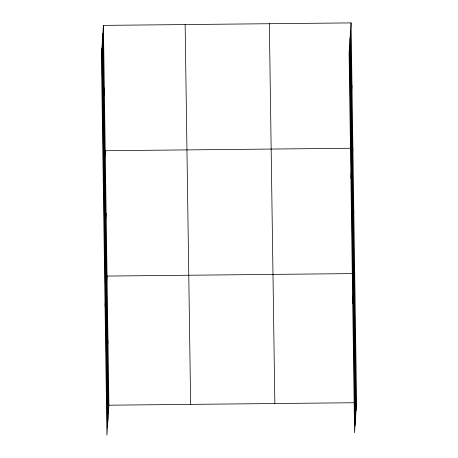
<?xml version="1.0" encoding="UTF-8"?>
<svg xmlns="http://www.w3.org/2000/svg" width="458" height="458" viewBox="0 0 458 458"><rect width="100%" height="100%" fill="white"/><g stroke="black" fill="none" stroke-linecap="round" stroke-linejoin="round"><path stroke-width="0.69" d="M103.411 25.385L101.424 55.292L106.92 435.1L108.907 405.193L103.411 25.385L351.08 22.9L356.576 402.708L354.589 432.615L349.093 52.807L351.08 22.9M103.789 95.997L104.315 88.051M103.239 180.629L105.226 150.722L350.759 148.26M105.603 221.334L106.13 213.388M105.054 305.967L107.04 276.06L352.574 273.598M107.447 348.567L107.974 340.626M351.458 93.512L351.984 85.566M350.908 178.145L352.895 148.237M353.273 218.85L353.799 210.903M352.723 303.482L354.71 273.575M355.116 346.088L355.643 338.141M108.907 405.193L354.446 402.731M350.553 30.846L356.049 410.654M350.072 38.094L355.568 417.902M349.574 45.56L355.07 425.368M269.35 23.719L274.846 403.527M185.141 24.566L190.637 404.374M102.884 33.325L108.38 413.139M102.403 40.573L107.899 420.387M101.905 48.044L107.401 427.852"/></g></svg>
